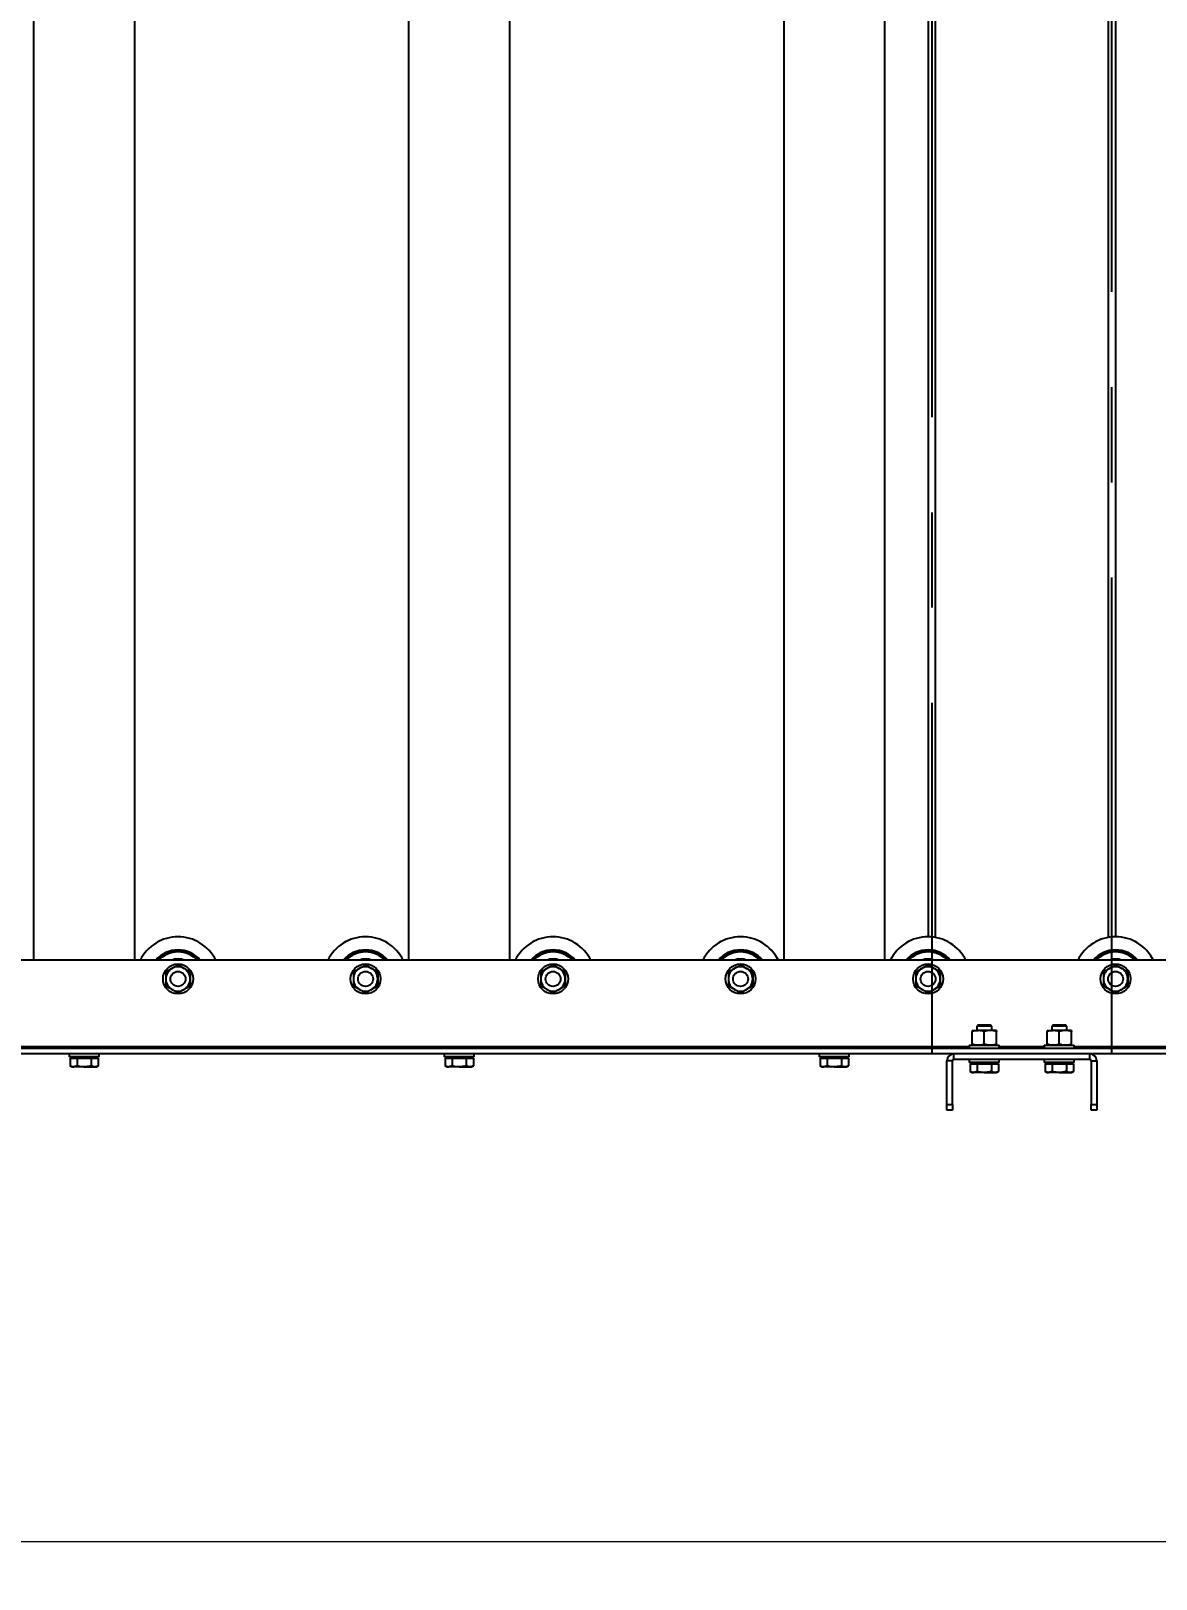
# Model space of a CAD drawing. Header units: millimetres. Extents: x 15 to 415, y 5 to 292.
# Drawn here: x 90.49 to 120.49, y 154.95 to 196.22 of the extents above; entities that cross this region are included whole.
import ezdxf

# ---------------------------------------------------------------- set-up
doc = ezdxf.new("R2010")
doc.units = ezdxf.units.MM
doc.linetypes.add('CENTERX2', pattern=[20.32, 12.7, -2.54, 2.54, -2.54])
doc.styles.add('SLDTEXTSTYLE0', font='TXT', dxfattribs={"width": 0.75})
doc.dimstyles.new('SLDDIMSTYLE0', dxfattribs={"dimtxt": 3.5, "dimasz": 3.302, "dimexe": 0, "dimexo": 0.0625, "dimgap": 0.875, "dimtad": 1, "dimlfac": 20, "dimrnd": 1e-09, "dimzin": 4, "dimdsep": 46, "dimtxsty": 'SLDTEXTSTYLE0', "dimsah": 1, "dimcen": 0.09, "dimadec": 0, "dimazin": 1, "dimtfac": 1, "dimtofl": 0, "dimtmove": 0, "dimatfit": 3, "dimfxl": 0, "dimfrac": 2, "dimtolj": 1, "dimtzin": 12, "dimarcsym": 0})

# ---------------------------------------------------------------- blocks, each defined once
blk = doc.blocks.new('_D_2')
at = {"color": 7, "linetype": 'Continuous', "lineweight": 0}
for p, q in [((66.907, 167.949), (66.907, 154.949)), ((366.907, 167.949), (366.907, 154.949)), ((66.907, 155.949), (366.907, 155.949))]:
    blk.add_line(p, q, dxfattribs=at)
at = {"color": 7, "linetype": 'Continuous', "lineweight": 18}
for points in [[(66.907, 155.949), (70.209, 155.441), (70.209, 156.457)], [(366.907, 155.949), (363.605, 156.457), (363.605, 155.441)]]:
    blk.add_solid(points, dxfattribs=at)
at = {"color": 7, "linetype": 'Continuous', "lineweight": 18, "insert": (208.503, 160.461), "char_height": 3.5, "attachment_point": 1, "style": 'SLDTEXTSTYLE0'}
blk.add_mtext('6000.00', dxfattribs=at)

msp = doc.modelspace()

# ---------------------------------------------------------------- linework, layer by layer
at = {"color": 7, "linetype": 'CENTERX2'}
for p, q in [((114.50637, 218.9489), (114.50637, 168.9489)), ((119.30837, 168.9489), (119.30837, 218.9489))]:
    msp.add_line(p, q, dxfattribs=at)
at = {"color": 7, "linetype": 'Continuous', "lineweight": 25}
for p, q in [((90.55737, 216.4489), (90.55737, 171.4489)), ((93.25737, 171.4489), (93.25737, 216.4489)), ((100.55737, 216.4489), (100.55737, 171.4489)), ((103.25737, 171.4489), (103.25737, 216.4489)), ((110.55737, 216.4489), (110.55737, 171.4489)), ((113.25737, 171.4489), (113.25737, 216.4489)), ((114.40737, 215.8239), (114.40737, 172.0739)), ((119.40737, 215.8239), (119.40737, 172.0739)), ((216.75737, 171.4489), (67.05737, 171.4489)), ((94.40737, 171.32417), (94.56987, 171.23035)), ((99.40737, 171.32417), (99.56987, 171.23035)), ((104.40737, 171.32417), (104.56987, 171.23035)), ((109.40737, 171.32417), (109.56987, 171.23035)), ((114.40737, 171.32417), (114.56987, 171.23035)), ((119.40737, 171.32417), (119.56987, 171.23035)), ((115.73509, 169.7189), (115.70737, 169.69117)), ((115.70737, 169.69117), (115.70737, 169.5739)), ((115.90737, 169.69117), (115.70737, 169.69117)), ((115.90737, 169.7189), (115.73509, 169.7189)), ((116.07964, 169.7189), (115.90737, 169.7189)), ((116.10737, 169.69117), (115.90737, 169.69117)), ((116.10737, 169.69117), (116.07964, 169.7189)), ((116.10737, 169.5739), (116.10737, 169.69117)), ((117.73509, 169.7189), (117.70737, 169.69117)), ((117.70737, 169.69117), (117.70737, 169.5739)), ((117.90737, 169.69117), (117.70737, 169.69117)), ((117.90737, 169.7189), (117.73509, 169.7189)), ((118.07964, 169.7189), (117.90737, 169.7189)), ((118.10737, 169.69117), (117.90737, 169.69117)), ((118.10737, 169.69117), (118.07964, 169.7189)), ((118.10737, 169.5739), (118.10737, 169.69117)), ((115.58237, 169.5739), (115.74487, 169.5739)), ((115.58237, 169.20792), (115.58237, 169.54487)), ((116.06987, 169.5739), (115.74487, 169.5739)), ((115.90737, 169.20792), (115.90737, 169.54487)), ((116.23237, 169.5739), (116.06987, 169.5739)), ((116.23237, 169.20792), (116.23237, 169.54487)), ((117.58237, 169.5739), (117.74487, 169.5739)), ((117.58237, 169.20792), (117.58237, 169.54487)), ((118.06987, 169.5739), (117.74487, 169.5739)), ((117.90737, 169.20792), (117.90737, 169.54487)), ((118.23237, 169.5739), (118.06987, 169.5739)), ((118.23237, 169.20792), (118.23237, 169.54487)), ((216.75737, 169.0989), (67.05737, 169.0989)), ((216.75737, 168.9489), (67.05737, 168.9489)), ((91.50737, 168.9489), (91.50737, 168.8689)), ((91.90737, 168.8689), (91.50737, 168.8689)), ((91.53209, 168.8389), (91.53209, 168.63292)), ((91.53209, 168.8389), (91.62591, 168.8389)), ((91.58237, 168.8689), (91.58237, 168.8389)), ((91.62591, 168.8389), (91.71973, 168.8389)), ((91.71973, 168.8389), (91.71973, 168.63292)), ((91.71973, 168.8389), (91.90737, 168.8389)), ((92.30737, 168.8689), (91.90737, 168.8689)), ((91.90737, 168.8389), (92.095, 168.8389)), ((92.095, 168.8389), (92.095, 168.63292)), ((92.095, 168.8389), (92.18882, 168.8389)), ((92.18882, 168.8389), (92.28264, 168.8389)), ((92.23237, 168.8389), (92.23237, 168.8689)), ((92.28264, 168.8389), (92.28264, 168.63292)), ((92.30737, 168.8689), (92.30737, 168.9489)), ((101.50737, 168.9489), (101.50737, 168.8689)), ((101.90737, 168.8689), (101.50737, 168.8689)), ((101.53209, 168.8389), (101.53209, 168.63292)), ((101.53209, 168.8389), (101.62591, 168.8389)), ((101.58237, 168.8689), (101.58237, 168.8389)), ((101.62591, 168.8389), (101.71973, 168.8389)), ((101.71973, 168.8389), (101.71973, 168.63292)), ((101.71973, 168.8389), (101.90737, 168.8389)), ((102.30737, 168.8689), (101.90737, 168.8689)), ((101.90737, 168.8389), (102.095, 168.8389)), ((102.095, 168.8389), (102.095, 168.63292)), ((102.095, 168.8389), (102.18882, 168.8389)), ((102.18882, 168.8389), (102.28264, 168.8389)), ((102.23237, 168.8389), (102.23237, 168.8689)), ((102.28264, 168.8389), (102.28264, 168.63292)), ((102.30737, 168.8689), (102.30737, 168.9489)), ((111.50737, 168.9489), (111.50737, 168.8689)), ((111.90737, 168.8689), (111.50737, 168.8689)), ((111.53209, 168.8389), (111.53209, 168.63292)), ((111.53209, 168.8389), (111.62591, 168.8389)), ((111.58237, 168.8689), (111.58237, 168.8389)), ((111.62591, 168.8389), (111.71973, 168.8389)), ((111.71973, 168.8389), (111.71973, 168.63292)), ((111.71973, 168.8389), (111.90737, 168.8389)), ((112.30737, 168.8689), (111.90737, 168.8689)), ((111.90737, 168.8389), (112.095, 168.8389)), ((112.095, 168.8389), (112.095, 168.63292)), ((112.095, 168.8389), (112.18882, 168.8389)), ((112.18882, 168.8389), (112.28264, 168.8389)), ((112.23237, 168.8389), (112.23237, 168.8689)), ((112.28264, 168.8389), (112.28264, 168.63292)), ((112.30737, 168.8689), (112.30737, 168.9489)), ((118.72054, 168.9489), (115.0942, 168.9489)), ((115.0942, 168.7989), (115.0942, 168.9489)), ((115.50737, 169.1789), (115.50737, 169.0989)), ((115.50737, 169.1789), (115.90737, 169.1789)), ((115.90737, 169.1789), (116.30737, 169.1789)), ((116.30737, 169.0989), (116.30737, 169.1789)), ((117.50737, 169.1789), (117.50737, 169.0989)), ((117.50737, 169.1789), (117.90737, 169.1789)), ((117.90737, 169.1789), (118.30737, 169.1789)), ((118.30737, 169.0989), (118.30737, 169.1789)), ((118.72054, 168.7989), (118.72054, 168.9489)), ((91.53209, 168.63292), (91.58237, 168.6039)), ((91.58237, 168.6039), (91.62591, 168.6039)), ((91.71973, 168.63292), (91.62591, 168.6039)), ((91.90737, 168.6039), (91.62591, 168.6039)), ((91.90737, 168.6039), (92.18882, 168.6039)), ((92.18882, 168.6039), (92.23237, 168.6039)), ((92.23237, 168.6039), (92.28264, 168.63292)), ((101.53209, 168.63292), (101.58237, 168.6039)), ((101.58237, 168.6039), (101.62591, 168.6039)), ((101.71973, 168.63292), (101.62591, 168.6039)), ((101.90737, 168.6039), (101.62591, 168.6039)), ((101.90737, 168.6039), (102.18882, 168.6039)), ((102.18882, 168.6039), (102.23237, 168.6039)), ((102.23237, 168.6039), (102.28264, 168.63292)), ((111.53209, 168.63292), (111.58237, 168.6039)), ((111.58237, 168.6039), (111.62591, 168.6039)), ((111.71973, 168.63292), (111.62591, 168.6039)), ((111.90737, 168.6039), (111.62591, 168.6039)), ((111.90737, 168.6039), (112.18882, 168.6039)), ((112.18882, 168.6039), (112.23237, 168.6039)), ((112.23237, 168.6039), (112.28264, 168.63292)), ((115.05737, 168.76207), (114.90737, 168.76207)), ((114.90737, 167.5989), (114.90737, 168.76207)), ((115.05737, 167.5989), (115.05737, 168.76207)), ((118.72054, 168.7989), (115.0942, 168.7989)), ((115.50737, 168.7989), (115.50737, 168.7189)), ((115.90737, 168.7189), (115.50737, 168.7189)), ((115.53209, 168.6889), (115.53209, 168.48292)), ((115.53209, 168.6889), (115.62591, 168.6889)), ((115.53209, 168.48292), (115.58237, 168.4539)), ((115.58237, 168.7189), (115.58237, 168.6889)), ((115.58237, 168.4539), (115.62591, 168.4539)), ((115.62591, 168.6889), (115.71973, 168.6889)), ((115.71973, 168.48292), (115.62591, 168.4539)), ((115.90737, 168.4539), (115.62591, 168.4539)), ((115.71973, 168.6889), (115.71973, 168.48292)), ((115.71973, 168.6889), (115.90737, 168.6889)), ((116.30737, 168.7189), (115.90737, 168.7189)), ((115.90737, 168.6889), (116.095, 168.6889)), ((115.90737, 168.4539), (116.18882, 168.4539)), ((116.095, 168.6889), (116.095, 168.48292)), ((116.095, 168.6889), (116.18882, 168.6889)), ((116.18882, 168.6889), (116.28264, 168.6889)), ((116.18882, 168.4539), (116.23237, 168.4539)), ((116.23237, 168.6889), (116.23237, 168.7189)), ((116.23237, 168.4539), (116.28264, 168.48292)), ((116.28264, 168.6889), (116.28264, 168.48292)), ((116.30737, 168.7189), (116.30737, 168.7989)), ((117.50737, 168.7989), (117.50737, 168.7189)), ((117.90737, 168.7189), (117.50737, 168.7189)), ((117.53209, 168.6889), (117.53209, 168.48292)), ((117.53209, 168.6889), (117.62591, 168.6889)), ((117.53209, 168.48292), (117.58237, 168.4539)), ((117.58237, 168.7189), (117.58237, 168.6889)), ((117.58237, 168.4539), (117.62591, 168.4539)), ((117.62591, 168.6889), (117.71973, 168.6889)), ((117.71973, 168.48292), (117.62591, 168.4539)), ((117.90737, 168.4539), (117.62591, 168.4539)), ((117.71973, 168.6889), (117.71973, 168.48292)), ((117.71973, 168.6889), (117.90737, 168.6889)), ((118.30737, 168.7189), (117.90737, 168.7189)), ((117.90737, 168.6889), (118.095, 168.6889)), ((117.90737, 168.4539), (118.18882, 168.4539)), ((118.095, 168.6889), (118.095, 168.48292)), ((118.095, 168.6889), (118.18882, 168.6889)), ((118.18882, 168.6889), (118.28264, 168.6889)), ((118.18882, 168.4539), (118.23237, 168.4539)), ((118.23237, 168.6889), (118.23237, 168.7189)), ((118.23237, 168.4539), (118.28264, 168.48292)), ((118.28264, 168.6889), (118.28264, 168.48292)), ((118.30737, 168.7189), (118.30737, 168.7989)), ((118.75737, 168.76207), (118.90737, 168.76207)), ((118.75737, 168.76207), (118.75737, 167.5989)), ((118.90737, 168.76207), (118.90737, 167.5989)), ((114.90737, 167.5989), (115.05737, 167.5989)), ((114.90737, 167.4489), (114.90737, 167.5989)), ((115.05737, 167.5989), (115.05737, 167.4489)), ((118.75737, 167.5989), (118.90737, 167.5989)), ((118.75737, 167.4489), (118.75737, 167.5989)), ((118.90737, 167.5989), (118.90737, 167.4489)), ((115.05737, 167.4489), (114.90737, 167.4489)), ((118.90737, 167.4489), (118.75737, 167.4489))]:
    msp.add_line(p, q, dxfattribs=at)
at = {"color": 8, "linetype": 'Continuous', "lineweight": 25}
for p, q in [((114.5942, 215.83952), (114.5942, 172.05827)), ((119.22054, 172.05827), (119.22054, 215.83952)), ((115.50737, 169.13573), (78.30737, 169.13573)), ((117.50737, 169.13573), (116.30737, 169.13573)), ((165.50737, 169.13573), (118.30737, 169.13573))]:
    msp.add_line(p, q, dxfattribs=at)
at = {"color": 7, "linetype": 'Continuous', "lineweight": 25}
for centre, radius in [((94.40737, 170.9489), 0.4), ((99.40737, 170.9489), 0.4), ((104.40737, 170.9489), 0.4), ((109.40737, 170.9489), 0.4), ((114.40737, 170.9489), 0.4), ((119.40737, 170.9489), 0.4), ((94.40737, 170.9489), 0.2), ((99.40737, 170.9489), 0.2), ((104.40737, 170.9489), 0.2), ((109.40737, 170.9489), 0.2), ((114.40737, 170.9489), 0.2), ((119.40737, 170.9489), 0.2)]:
    msp.add_circle(centre, radius, dxfattribs=at)
for centre, radius, start, end in [((94.40737, 170.9489), 1.125, 26.3878, 153.6122), ((94.40737, 170.9489), 0.775, 40.17777, 139.82223), ((99.40737, 170.9489), 1.125, 26.3878, 153.6122), ((99.40737, 170.9489), 0.775, 40.17777, 139.82223), ((104.40737, 170.9489), 1.125, 26.3878, 153.6122), ((104.40737, 170.9489), 0.775, 40.17777, 139.82223), ((109.40737, 170.9489), 1.125, 26.3878, 153.6122), ((109.40737, 170.9489), 0.775, 40.17777, 139.82223), ((114.40737, 170.9489), 1.125, 26.3878, 153.6122), ((114.40737, 170.9489), 0.775, 40.17777, 139.82223), ((119.40737, 170.9489), 1.125, 26.3878, 153.6122), ((119.40737, 170.9489), 0.775, 40.17777, 139.82223), ((94.40737, 170.9489), 0.71929, 44.037901, 135.962099), ((94.40737, 170.9489), 0.53071, 70.411799, 109.588201), ((99.40737, 170.9489), 0.71929, 44.037901, 135.962099), ((99.40737, 170.9489), 0.53071, 70.411799, 109.588201), ((104.40737, 170.9489), 0.71929, 44.037901, 135.962099), ((104.40737, 170.9489), 0.53071, 70.411799, 109.588201), ((109.40737, 170.9489), 0.71929, 44.037901, 135.962099), ((109.40737, 170.9489), 0.53071, 70.411799, 109.588201), ((114.40737, 170.9489), 0.71929, 44.037901, 135.962099), ((114.40737, 170.9489), 0.53071, 70.411799, 109.588201), ((119.40737, 170.9489), 0.71929, 44.037901, 135.962099), ((119.40737, 170.9489), 0.53071, 70.411799, 109.588201), ((94.40737, 170.9489), 0.325, 120, 180), ((94.40737, 170.9489), 0.325, 180, 240), ((94.40737, 170.9489), 0.325, 60, 120), ((94.40737, 170.9489), 0.325, 0, 60), ((94.40737, 170.9489), 0.325, 300, 0), ((99.40737, 170.9489), 0.325, 120, 180), ((99.40737, 170.9489), 0.325, 180, 240), ((99.40737, 170.9489), 0.325, 60, 120), ((99.40737, 170.9489), 0.325, 0, 60), ((99.40737, 170.9489), 0.325, 300, 0), ((104.40737, 170.9489), 0.325, 120, 180), ((104.40737, 170.9489), 0.325, 180, 240), ((104.40737, 170.9489), 0.325, 60, 120), ((104.40737, 170.9489), 0.325, 0, 60), ((104.40737, 170.9489), 0.325, 300, 0), ((109.40737, 170.9489), 0.325, 120, 180), ((109.40737, 170.9489), 0.325, 180, 240), ((109.40737, 170.9489), 0.325, 60, 120), ((109.40737, 170.9489), 0.325, 0, 60), ((109.40737, 170.9489), 0.325, 300, 0), ((114.40737, 170.9489), 0.325, 120, 180), ((114.40737, 170.9489), 0.325, 180, 240), ((114.40737, 170.9489), 0.325, 60, 120), ((114.40737, 170.9489), 0.325, 0, 60), ((114.40737, 170.9489), 0.325, 300, 0), ((119.40737, 170.9489), 0.325, 120, 180), ((119.40737, 170.9489), 0.325, 180, 240), ((119.40737, 170.9489), 0.325, 60, 120), ((119.40737, 170.9489), 0.325, 0, 60), ((119.40737, 170.9489), 0.325, 300, 0), ((94.40737, 170.9489), 0.325, 240, 300), ((99.40737, 170.9489), 0.325, 240, 300), ((104.40737, 170.9489), 0.325, 240, 300), ((109.40737, 170.9489), 0.325, 240, 300), ((114.40737, 170.9489), 0.325, 240, 300), ((119.40737, 170.9489), 0.325, 240, 300), ((115.0942, 168.76207), 0.18683, 90, 180), ((118.72054, 168.76207), 0.18683, 0, 90), ((115.0942, 168.76207), 0.03683, 90, 180), ((118.72054, 168.76207), 0.03683, 0, 90)]:
    msp.add_arc(centre, radius, start, end, dxfattribs=at)
at = {"color": 8, "linetype": 'Continuous', "lineweight": 25}
for points, knots in [([(93.85449, 171.4489), (93.8679, 171.46515), (93.91345, 171.52036), (94.01285, 171.59003), (94.14224, 171.65597), (94.23426, 171.67692), (94.27893, 171.68709)], [0, 0, 0, 0, 0.127130234, 0.431699841, 0.724112691, 1, 1, 1, 1]), ([(94.27893, 171.68709), (94.32438, 171.69254), (94.418, 171.70375), (94.56259, 171.68652), (94.70726, 171.64185), (94.84002, 171.56475), (94.92707, 171.49779), (94.96078, 171.45274), (94.96366, 171.4489)], [0, 0, 0, 0, 0.18103791, 0.37291991, 0.57277921, 0.77687981, 0.98098041, 1, 1, 1, 1]), ([(98.85449, 171.4489), (98.8679, 171.46515), (98.91345, 171.52036), (99.01285, 171.59003), (99.14224, 171.65597), (99.23426, 171.67692), (99.27893, 171.68709)], [0, 0, 0, 0, 0.12713023, 0.43169984, 0.72411269, 1, 1, 1, 1]), ([(99.27893, 171.68709), (99.32438, 171.69254), (99.418, 171.70375), (99.56259, 171.68652), (99.70726, 171.64185), (99.84002, 171.56475), (99.92707, 171.49779), (99.96078, 171.45274), (99.96366, 171.4489)], [0, 0, 0, 0, 0.18103791, 0.37291991, 0.57277921, 0.77687981, 0.98098041, 1, 1, 1, 1]), ([(103.85449, 171.4489), (103.8679, 171.46515), (103.91345, 171.52036), (104.01285, 171.59003), (104.14224, 171.65597), (104.23426, 171.67692), (104.27893, 171.68709)], [0, 0, 0, 0, 0.127130234, 0.431699841, 0.724112691, 1, 1, 1, 1]), ([(104.27893, 171.68709), (104.32438, 171.69254), (104.418, 171.70375), (104.56259, 171.68652), (104.70726, 171.64185), (104.84002, 171.56475), (104.92707, 171.49779), (104.96078, 171.45274), (104.96366, 171.4489)], [0, 0, 0, 0, 0.18103791, 0.37291991, 0.57277921, 0.77687981, 0.98098041, 1, 1, 1, 1]), ([(108.85449, 171.4489), (108.8679, 171.46515), (108.91345, 171.52036), (109.01285, 171.59003), (109.14224, 171.65597), (109.23426, 171.67692), (109.27893, 171.68709)], [0, 0, 0, 0, 0.12713023, 0.43169984, 0.72411269, 1, 1, 1, 1]), ([(109.27893, 171.68709), (109.32438, 171.69254), (109.418, 171.70375), (109.56259, 171.68652), (109.70726, 171.64185), (109.84002, 171.56475), (109.92707, 171.49779), (109.96078, 171.45274), (109.96366, 171.4489)], [0, 0, 0, 0, 0.18103791, 0.37291991, 0.57277921, 0.77687981, 0.98098041, 1, 1, 1, 1]), ([(113.85449, 171.4489), (113.8679, 171.46515), (113.91345, 171.52036), (114.01285, 171.59003), (114.14224, 171.65597), (114.23426, 171.67692), (114.27893, 171.68709)], [0, 0, 0, 0, 0.12713023, 0.43169984, 0.72411269, 1, 1, 1, 1]), ([(114.27893, 171.68709), (114.32438, 171.69254), (114.418, 171.70375), (114.56259, 171.68652), (114.70726, 171.64185), (114.84002, 171.56475), (114.92707, 171.49779), (114.96078, 171.45274), (114.96366, 171.4489)], [0, 0, 0, 0, 0.18103791, 0.37291991, 0.57277921, 0.77687981, 0.98098041, 1, 1, 1, 1]), ([(118.85449, 171.4489), (118.8679, 171.46515), (118.91345, 171.52036), (119.01285, 171.59003), (119.14224, 171.65597), (119.23426, 171.67692), (119.27893, 171.68709)], [0, 0, 0, 0, 0.12713023, 0.43169984, 0.72411269, 1, 1, 1, 1]), ([(119.27893, 171.68709), (119.32438, 171.69254), (119.418, 171.70375), (119.56259, 171.68652), (119.70726, 171.64185), (119.84002, 171.56475), (119.92707, 171.49779), (119.96078, 171.45274), (119.96366, 171.4489)], [0, 0, 0, 0, 0.18103791, 0.37291991, 0.57277921, 0.77687981, 0.98098041, 1, 1, 1, 1])]:
    msp.add_open_spline(points, degree=3, knots=knots, dxfattribs=at)
at = {"color": 7, "linetype": 'Continuous', "lineweight": 25}
for points, knots in [([(94.24487, 171.23035), (94.24872, 171.23258), (94.30359, 171.26426), (94.35737, 171.29531), (94.40737, 171.32417)], [0, 0, 0, 0, 0.07021477, 1, 1, 1, 1]), ([(99.24487, 171.23035), (99.24872, 171.23258), (99.30359, 171.26426), (99.35737, 171.29531), (99.40737, 171.32417)], [0, 0, 0, 0, 0.07021477, 1, 1, 1, 1]), ([(104.24487, 171.23035), (104.24872, 171.23258), (104.30359, 171.26426), (104.35737, 171.29531), (104.40737, 171.32417)], [0, 0, 0, 0, 0.07021477, 1, 1, 1, 1]), ([(109.24487, 171.23035), (109.24872, 171.23258), (109.30359, 171.26426), (109.35737, 171.29531), (109.40737, 171.32417)], [0, 0, 0, 0, 0.07021477, 1, 1, 1, 1]), ([(114.24487, 171.23035), (114.24872, 171.23258), (114.30359, 171.26426), (114.35737, 171.29531), (114.40737, 171.32417)], [0, 0, 0, 0, 0.07021477, 1, 1, 1, 1]), ([(119.24487, 171.23035), (119.24872, 171.23258), (119.30359, 171.26426), (119.35737, 171.29531), (119.40737, 171.32417)], [0, 0, 0, 0, 0.07021477, 1, 1, 1, 1]), ([(94.08237, 171.13654), (94.09548, 171.14411), (94.12176, 171.15928), (94.16209, 171.18256), (94.20319, 171.20629), (94.23094, 171.22232), (94.24487, 171.23035)], [0, 0, 0, 0, 0.24726861, 0.49536257, 0.74687401, 1, 1, 1, 1]), ([(94.08237, 171.13654), (94.08237, 171.12078), (94.08237, 171.05962), (94.08237, 170.99608), (94.08237, 170.9489)], [0, 0, 0, 0, 0.25755135, 1, 1, 1, 1]), ([(94.08237, 170.9489), (94.08237, 170.93183), (94.08237, 170.86832), (94.08237, 170.80648), (94.08237, 170.76126)], [0, 0, 0, 0, 0.26863361, 1, 1, 1, 1]), ([(94.56987, 171.23035), (94.57372, 171.22813), (94.62859, 171.19645), (94.68237, 171.1654), (94.73237, 171.13654)], [0, 0, 0, 0, 0.070214766, 1, 1, 1, 1]), ([(94.73237, 171.13654), (94.73237, 171.12078), (94.73237, 171.05962), (94.73237, 170.99608), (94.73237, 170.9489)], [0, 0, 0, 0, 0.257551345, 1, 1, 1, 1]), ([(94.73237, 170.9489), (94.73237, 170.93183), (94.73237, 170.86832), (94.73237, 170.80648), (94.73237, 170.76126)], [0, 0, 0, 0, 0.26863361, 1, 1, 1, 1]), ([(99.08237, 171.13654), (99.09548, 171.14411), (99.12176, 171.15928), (99.16209, 171.18256), (99.20319, 171.20629), (99.23094, 171.22232), (99.24487, 171.23035)], [0, 0, 0, 0, 0.24726861, 0.49536257, 0.74687401, 1, 1, 1, 1]), ([(99.08237, 171.13654), (99.08237, 171.12078), (99.08237, 171.05962), (99.08237, 170.99608), (99.08237, 170.9489)], [0, 0, 0, 0, 0.25755135, 1, 1, 1, 1]), ([(99.08237, 170.9489), (99.08237, 170.93183), (99.08237, 170.86832), (99.08237, 170.80648), (99.08237, 170.76126)], [0, 0, 0, 0, 0.26863361, 1, 1, 1, 1]), ([(99.56987, 171.23035), (99.57372, 171.22813), (99.62859, 171.19645), (99.68237, 171.1654), (99.73237, 171.13654)], [0, 0, 0, 0, 0.070214766, 1, 1, 1, 1]), ([(99.73237, 171.13654), (99.73237, 171.12078), (99.73237, 171.05962), (99.73237, 170.99608), (99.73237, 170.9489)], [0, 0, 0, 0, 0.257551345, 1, 1, 1, 1]), ([(99.73237, 170.9489), (99.73237, 170.93183), (99.73237, 170.86832), (99.73237, 170.80648), (99.73237, 170.76126)], [0, 0, 0, 0, 0.26863361, 1, 1, 1, 1]), ([(104.08237, 171.13654), (104.09548, 171.14411), (104.12176, 171.15928), (104.16209, 171.18256), (104.20319, 171.20629), (104.23094, 171.22232), (104.24487, 171.23035)], [0, 0, 0, 0, 0.24726861, 0.49536257, 0.74687401, 1, 1, 1, 1]), ([(104.08237, 171.13654), (104.08237, 171.12078), (104.08237, 171.05962), (104.08237, 170.99608), (104.08237, 170.9489)], [0, 0, 0, 0, 0.25755135, 1, 1, 1, 1]), ([(104.08237, 170.9489), (104.08237, 170.93183), (104.08237, 170.86832), (104.08237, 170.80648), (104.08237, 170.76126)], [0, 0, 0, 0, 0.26863361, 1, 1, 1, 1]), ([(104.56987, 171.23035), (104.57372, 171.22813), (104.62859, 171.19645), (104.68237, 171.1654), (104.73237, 171.13654)], [0, 0, 0, 0, 0.070214766, 1, 1, 1, 1]), ([(104.73237, 171.13654), (104.73237, 171.12078), (104.73237, 171.05962), (104.73237, 170.99608), (104.73237, 170.9489)], [0, 0, 0, 0, 0.257551345, 1, 1, 1, 1]), ([(104.73237, 170.9489), (104.73237, 170.93183), (104.73237, 170.86832), (104.73237, 170.80648), (104.73237, 170.76126)], [0, 0, 0, 0, 0.26863361, 1, 1, 1, 1]), ([(109.08237, 171.13654), (109.09548, 171.14411), (109.12176, 171.15928), (109.16209, 171.18256), (109.20319, 171.20629), (109.23094, 171.22232), (109.24487, 171.23035)], [0, 0, 0, 0, 0.24726861, 0.49536257, 0.74687401, 1, 1, 1, 1]), ([(109.08237, 171.13654), (109.08237, 171.12078), (109.08237, 171.05962), (109.08237, 170.99608), (109.08237, 170.9489)], [0, 0, 0, 0, 0.25755135, 1, 1, 1, 1]), ([(109.08237, 170.9489), (109.08237, 170.93183), (109.08237, 170.86832), (109.08237, 170.80648), (109.08237, 170.76126)], [0, 0, 0, 0, 0.26863361, 1, 1, 1, 1]), ([(109.56987, 171.23035), (109.57372, 171.22813), (109.62859, 171.19645), (109.68237, 171.1654), (109.73237, 171.13654)], [0, 0, 0, 0, 0.070214766, 1, 1, 1, 1]), ([(109.73237, 171.13654), (109.73237, 171.12078), (109.73237, 171.05962), (109.73237, 170.99608), (109.73237, 170.9489)], [0, 0, 0, 0, 0.257551345, 1, 1, 1, 1]), ([(109.73237, 170.9489), (109.73237, 170.93183), (109.73237, 170.86832), (109.73237, 170.80648), (109.73237, 170.76126)], [0, 0, 0, 0, 0.26863361, 1, 1, 1, 1]), ([(114.08237, 171.13654), (114.09548, 171.14411), (114.12176, 171.15928), (114.16209, 171.18256), (114.20319, 171.20629), (114.23094, 171.22232), (114.24487, 171.23035)], [0, 0, 0, 0, 0.24726861, 0.49536257, 0.74687401, 1, 1, 1, 1]), ([(114.08237, 171.13654), (114.08237, 171.12078), (114.08237, 171.05962), (114.08237, 170.99608), (114.08237, 170.9489)], [0, 0, 0, 0, 0.25755135, 1, 1, 1, 1]), ([(114.08237, 170.9489), (114.08237, 170.93183), (114.08237, 170.86832), (114.08237, 170.80648), (114.08237, 170.76126)], [0, 0, 0, 0, 0.26863361, 1, 1, 1, 1]), ([(114.56987, 171.23035), (114.57372, 171.22813), (114.62859, 171.19645), (114.68237, 171.1654), (114.73237, 171.13654)], [0, 0, 0, 0, 0.070214766, 1, 1, 1, 1]), ([(114.73237, 171.13654), (114.73237, 171.12078), (114.73237, 171.05962), (114.73237, 170.99608), (114.73237, 170.9489)], [0, 0, 0, 0, 0.257551345, 1, 1, 1, 1]), ([(114.73237, 170.9489), (114.73237, 170.93183), (114.73237, 170.86832), (114.73237, 170.80648), (114.73237, 170.76126)], [0, 0, 0, 0, 0.26863361, 1, 1, 1, 1]), ([(119.08237, 171.13654), (119.09548, 171.14411), (119.12176, 171.15928), (119.16209, 171.18256), (119.20319, 171.20629), (119.23094, 171.22232), (119.24487, 171.23035)], [0, 0, 0, 0, 0.24726861, 0.49536257, 0.74687401, 1, 1, 1, 1]), ([(119.08237, 171.13654), (119.08237, 171.12078), (119.08237, 171.05962), (119.08237, 170.99608), (119.08237, 170.9489)], [0, 0, 0, 0, 0.25755135, 1, 1, 1, 1]), ([(119.08237, 170.9489), (119.08237, 170.93183), (119.08237, 170.86832), (119.08237, 170.80648), (119.08237, 170.76126)], [0, 0, 0, 0, 0.26863361, 1, 1, 1, 1]), ([(119.56987, 171.23035), (119.57372, 171.22813), (119.62859, 171.19645), (119.68237, 171.1654), (119.73237, 171.13654)], [0, 0, 0, 0, 0.070214766, 1, 1, 1, 1]), ([(119.73237, 171.13654), (119.73237, 171.12078), (119.73237, 171.05962), (119.73237, 170.99608), (119.73237, 170.9489)], [0, 0, 0, 0, 0.257551345, 1, 1, 1, 1]), ([(119.73237, 170.9489), (119.73237, 170.93183), (119.73237, 170.86832), (119.73237, 170.80648), (119.73237, 170.76126)], [0, 0, 0, 0, 0.26863361, 1, 1, 1, 1]), ([(94.24487, 170.66744), (94.24102, 170.66966), (94.21185, 170.6865), (94.15685, 170.71825), (94.10735, 170.74684), (94.08237, 170.76126)], [0, 0, 0, 0, 0.07007691, 0.53077766, 1, 1, 1, 1]), ([(94.40737, 170.57362), (94.39425, 170.58119), (94.36797, 170.59636), (94.32764, 170.61965), (94.28655, 170.64337), (94.25879, 170.6594), (94.24487, 170.66744)], [0, 0, 0, 0, 0.24726861, 0.49536257, 0.74687401, 1, 1, 1, 1]), ([(94.56987, 170.66744), (94.56602, 170.66521), (94.53685, 170.64837), (94.48185, 170.61662), (94.43235, 170.58804), (94.40737, 170.57362)], [0, 0, 0, 0, 0.07007691, 0.53077766, 1, 1, 1, 1]), ([(94.73237, 170.76126), (94.70598, 170.74602), (94.65271, 170.71527), (94.59765, 170.68348), (94.56987, 170.66744)], [0, 0, 0, 0, 0.49545796, 1, 1, 1, 1]), ([(99.24487, 170.66744), (99.24102, 170.66966), (99.21185, 170.6865), (99.15685, 170.71825), (99.10735, 170.74684), (99.08237, 170.76126)], [0, 0, 0, 0, 0.07007691, 0.53077766, 1, 1, 1, 1]), ([(99.40737, 170.57362), (99.39425, 170.58119), (99.36797, 170.59636), (99.32764, 170.61965), (99.28655, 170.64337), (99.25879, 170.6594), (99.24487, 170.66744)], [0, 0, 0, 0, 0.24726861, 0.49536257, 0.74687401, 1, 1, 1, 1]), ([(99.56987, 170.66744), (99.56602, 170.66521), (99.53685, 170.64837), (99.48185, 170.61662), (99.43235, 170.58804), (99.40737, 170.57362)], [0, 0, 0, 0, 0.07007691, 0.53077766, 1, 1, 1, 1]), ([(99.73237, 170.76126), (99.70598, 170.74602), (99.65271, 170.71527), (99.59765, 170.68348), (99.56987, 170.66744)], [0, 0, 0, 0, 0.49545796, 1, 1, 1, 1]), ([(104.24487, 170.66744), (104.24102, 170.66966), (104.21185, 170.6865), (104.15685, 170.71825), (104.10735, 170.74684), (104.08237, 170.76126)], [0, 0, 0, 0, 0.07007691, 0.53077766, 1, 1, 1, 1]), ([(104.40737, 170.57362), (104.39425, 170.58119), (104.36797, 170.59636), (104.32764, 170.61965), (104.28655, 170.64337), (104.25879, 170.6594), (104.24487, 170.66744)], [0, 0, 0, 0, 0.24726861, 0.49536257, 0.74687401, 1, 1, 1, 1]), ([(104.56987, 170.66744), (104.56602, 170.66521), (104.53685, 170.64837), (104.48185, 170.61662), (104.43235, 170.58804), (104.40737, 170.57362)], [0, 0, 0, 0, 0.07007691, 0.53077766, 1, 1, 1, 1]), ([(104.73237, 170.76126), (104.70598, 170.74602), (104.65271, 170.71527), (104.59765, 170.68348), (104.56987, 170.66744)], [0, 0, 0, 0, 0.49545796, 1, 1, 1, 1]), ([(109.24487, 170.66744), (109.24102, 170.66966), (109.21185, 170.6865), (109.15685, 170.71825), (109.10735, 170.74684), (109.08237, 170.76126)], [0, 0, 0, 0, 0.07007691, 0.53077766, 1, 1, 1, 1]), ([(109.40737, 170.57362), (109.39425, 170.58119), (109.36797, 170.59636), (109.32764, 170.61965), (109.28655, 170.64337), (109.25879, 170.6594), (109.24487, 170.66744)], [0, 0, 0, 0, 0.24726861, 0.49536257, 0.74687401, 1, 1, 1, 1]), ([(109.56987, 170.66744), (109.56602, 170.66521), (109.53685, 170.64837), (109.48185, 170.61662), (109.43235, 170.58804), (109.40737, 170.57362)], [0, 0, 0, 0, 0.07007691, 0.53077766, 1, 1, 1, 1]), ([(109.73237, 170.76126), (109.70598, 170.74602), (109.65271, 170.71527), (109.59765, 170.68348), (109.56987, 170.66744)], [0, 0, 0, 0, 0.49545796, 1, 1, 1, 1]), ([(114.24487, 170.66744), (114.24102, 170.66966), (114.21185, 170.6865), (114.15685, 170.71825), (114.10735, 170.74684), (114.08237, 170.76126)], [0, 0, 0, 0, 0.07007691, 0.53077766, 1, 1, 1, 1]), ([(114.40737, 170.57362), (114.39425, 170.58119), (114.36797, 170.59636), (114.32764, 170.61965), (114.28655, 170.64337), (114.25879, 170.6594), (114.24487, 170.66744)], [0, 0, 0, 0, 0.24726861, 0.49536257, 0.74687401, 1, 1, 1, 1]), ([(114.56987, 170.66744), (114.56602, 170.66521), (114.53685, 170.64837), (114.48185, 170.61662), (114.43235, 170.58804), (114.40737, 170.57362)], [0, 0, 0, 0, 0.07007691, 0.53077766, 1, 1, 1, 1]), ([(114.73237, 170.76126), (114.70598, 170.74602), (114.65271, 170.71527), (114.59765, 170.68348), (114.56987, 170.66744)], [0, 0, 0, 0, 0.49545796, 1, 1, 1, 1]), ([(119.24487, 170.66744), (119.24102, 170.66966), (119.21185, 170.6865), (119.15685, 170.71825), (119.10735, 170.74684), (119.08237, 170.76126)], [0, 0, 0, 0, 0.07007691, 0.53077766, 1, 1, 1, 1]), ([(119.40737, 170.57362), (119.39425, 170.58119), (119.36797, 170.59636), (119.32764, 170.61965), (119.28655, 170.64337), (119.25879, 170.6594), (119.24487, 170.66744)], [0, 0, 0, 0, 0.24726861, 0.49536257, 0.74687401, 1, 1, 1, 1]), ([(119.56987, 170.66744), (119.56602, 170.66521), (119.53685, 170.64837), (119.48185, 170.61662), (119.43235, 170.58804), (119.40737, 170.57362)], [0, 0, 0, 0, 0.07007691, 0.53077766, 1, 1, 1, 1]), ([(119.73237, 170.76126), (119.70598, 170.74602), (119.65271, 170.71527), (119.59765, 170.68348), (119.56987, 170.66744)], [0, 0, 0, 0, 0.49545796, 1, 1, 1, 1]), ([(115.74487, 169.5739), (115.74102, 169.57386), (115.71185, 169.5736), (115.65685, 169.56726), (115.60735, 169.55238), (115.58237, 169.54487)], [0, 0, 0, 0, 0.070076912, 0.530777664, 1, 1, 1, 1]), ([(115.58237, 169.5739), (115.58237, 169.57347), (115.58237, 169.57186), (115.58237, 169.55627), (115.58237, 169.54487)], [0, 0, 0, 0, 0.26863361, 1, 1, 1, 1]), ([(115.90737, 169.54487), (115.89425, 169.54902), (115.86797, 169.55733), (115.82764, 169.56645), (115.78655, 169.5727), (115.75879, 169.5735), (115.74487, 169.5739)], [0, 0, 0, 0, 0.24726861, 0.49536257, 0.74687401, 1, 1, 1, 1]), ([(116.06987, 169.5739), (116.06602, 169.57386), (116.03685, 169.5736), (115.98185, 169.56726), (115.93235, 169.55238), (115.90737, 169.54487)], [0, 0, 0, 0, 0.07007691, 0.53077766, 1, 1, 1, 1]), ([(116.23237, 169.54487), (116.20598, 169.55298), (116.15271, 169.56936), (116.09765, 169.57237), (116.06987, 169.5739)], [0, 0, 0, 0, 0.49545796, 1, 1, 1, 1]), ([(116.23237, 169.5739), (116.23237, 169.57347), (116.23237, 169.57186), (116.23237, 169.55627), (116.23237, 169.54487)], [0, 0, 0, 0, 0.268633605, 1, 1, 1, 1]), ([(117.74487, 169.5739), (117.74102, 169.57386), (117.71185, 169.5736), (117.65685, 169.56726), (117.60735, 169.55238), (117.58237, 169.54487)], [0, 0, 0, 0, 0.070076912, 0.530777664, 1, 1, 1, 1]), ([(117.58237, 169.5739), (117.58237, 169.57347), (117.58237, 169.57186), (117.58237, 169.55627), (117.58237, 169.54487)], [0, 0, 0, 0, 0.26863361, 1, 1, 1, 1]), ([(117.90737, 169.54487), (117.89425, 169.54902), (117.86797, 169.55733), (117.82764, 169.56645), (117.78655, 169.5727), (117.75879, 169.5735), (117.74487, 169.5739)], [0, 0, 0, 0, 0.247268614, 0.495362565, 0.746874005, 1, 1, 1, 1]), ([(118.06987, 169.5739), (118.06602, 169.57386), (118.03685, 169.5736), (117.98185, 169.56726), (117.93235, 169.55238), (117.90737, 169.54487)], [0, 0, 0, 0, 0.070076912, 0.530777664, 1, 1, 1, 1]), ([(118.23237, 169.54487), (118.20598, 169.55298), (118.15271, 169.56936), (118.09765, 169.57237), (118.06987, 169.5739)], [0, 0, 0, 0, 0.49545796, 1, 1, 1, 1]), ([(118.23237, 169.5739), (118.23237, 169.57347), (118.23237, 169.57186), (118.23237, 169.55627), (118.23237, 169.54487)], [0, 0, 0, 0, 0.268633605, 1, 1, 1, 1]), ([(115.74487, 169.1789), (115.74102, 169.17893), (115.71185, 169.17919), (115.65685, 169.18553), (115.60735, 169.20042), (115.58237, 169.20792)], [0, 0, 0, 0, 0.07007691, 0.53077766, 1, 1, 1, 1]), ([(115.58237, 169.1789), (115.58237, 169.17937), (115.58237, 169.18048), (115.58237, 169.19002), (115.58237, 169.20194), (115.58237, 169.20792)], [0, 0, 0, 0, 0.26840654, 0.6323729, 1, 1, 1, 1]), ([(115.90737, 169.20792), (115.88098, 169.19981), (115.82771, 169.18344), (115.77265, 169.18042), (115.74487, 169.1789)], [0, 0, 0, 0, 0.495457963, 1, 1, 1, 1]), ([(116.06987, 169.1789), (116.06602, 169.17893), (116.03685, 169.17919), (115.98185, 169.18553), (115.93235, 169.20042), (115.90737, 169.20792)], [0, 0, 0, 0, 0.07007691, 0.53077766, 1, 1, 1, 1]), ([(116.23237, 169.20792), (116.20598, 169.19981), (116.15271, 169.18344), (116.09765, 169.18042), (116.06987, 169.1789)], [0, 0, 0, 0, 0.49545796, 1, 1, 1, 1]), ([(116.23237, 169.1789), (116.23237, 169.17901), (116.23237, 169.17923), (116.23237, 169.18124), (116.23237, 169.18496), (116.23237, 169.19097), (116.23237, 169.19856), (116.23237, 169.2048), (116.23237, 169.20792)], [0, 0, 0, 0, 0.134063859, 0.268398504, 0.450124203, 0.63239475, 0.8160265, 1, 1, 1, 1]), ([(117.74487, 169.1789), (117.74102, 169.17893), (117.71185, 169.17919), (117.65685, 169.18553), (117.60735, 169.20042), (117.58237, 169.20792)], [0, 0, 0, 0, 0.07007691, 0.53077766, 1, 1, 1, 1]), ([(117.58237, 169.1789), (117.58237, 169.17937), (117.58237, 169.18048), (117.58237, 169.19002), (117.58237, 169.20194), (117.58237, 169.20792)], [0, 0, 0, 0, 0.26840654, 0.6323729, 1, 1, 1, 1]), ([(117.90737, 169.20792), (117.88098, 169.19981), (117.82771, 169.18344), (117.77265, 169.18042), (117.74487, 169.1789)], [0, 0, 0, 0, 0.49545796, 1, 1, 1, 1]), ([(118.06987, 169.1789), (118.06602, 169.17893), (118.03685, 169.17919), (117.98185, 169.18553), (117.93235, 169.20042), (117.90737, 169.20792)], [0, 0, 0, 0, 0.07007691, 0.53077766, 1, 1, 1, 1]), ([(118.23237, 169.20792), (118.20598, 169.19981), (118.15271, 169.18344), (118.09765, 169.18042), (118.06987, 169.1789)], [0, 0, 0, 0, 0.49545796, 1, 1, 1, 1]), ([(118.23237, 169.1789), (118.23237, 169.17901), (118.23237, 169.17923), (118.23237, 169.18124), (118.23237, 169.18496), (118.23237, 169.19097), (118.23237, 169.19856), (118.23237, 169.2048), (118.23237, 169.20792)], [0, 0, 0, 0, 0.13406386, 0.2683985, 0.4501242, 0.63239475, 0.8160265, 1, 1, 1, 1]), ([(91.62591, 168.6039), (91.62368, 168.60393), (91.61782, 168.60401), (91.6083, 168.60486), (91.59738, 168.60663), (91.58277, 168.61009), (91.5682, 168.6151), (91.55372, 168.62148), (91.54286, 168.62686), (91.53568, 168.6309), (91.53209, 168.63292)], [0, 0, 0, 0, 0.07003611, 0.18484299, 0.29981661, 0.41526294, 0.64786676, 0.76502468, 0.88247311, 1, 1, 1, 1]), ([(91.90737, 168.6039), (91.89201, 168.60425), (91.82851, 168.60569), (91.76664, 168.62118), (91.71973, 168.63292)], [0, 0, 0, 0, 0.24185142, 1, 1, 1, 1]), ([(92.095, 168.63292), (92.08133, 168.6291), (92.02022, 168.61201), (91.95669, 168.60744), (91.90737, 168.6039)], [0, 0, 0, 0, 0.22371328, 1, 1, 1, 1]), ([(92.18882, 168.6039), (92.1866, 168.60393), (92.16976, 168.60419), (92.13801, 168.61053), (92.10943, 168.62542), (92.095, 168.63292)], [0, 0, 0, 0, 0.070076912, 0.530777664, 1, 1, 1, 1]), ([(92.28264, 168.63292), (92.27507, 168.62878), (92.25988, 168.62046), (92.24051, 168.61284), (92.22481, 168.60828), (92.2129, 168.60579), (92.20088, 168.6042), (92.19285, 168.604), (92.18882, 168.6039)], [0, 0, 0, 0, 0.247344902, 0.496012187, 0.620985333, 0.74684355, 0.873309532, 1, 1, 1, 1]), ([(101.62591, 168.6039), (101.62368, 168.60393), (101.61782, 168.60401), (101.6083, 168.60486), (101.59738, 168.60663), (101.58277, 168.61009), (101.5682, 168.6151), (101.55372, 168.62148), (101.54286, 168.62686), (101.53568, 168.6309), (101.53209, 168.63292)], [0, 0, 0, 0, 0.070036107, 0.184842993, 0.299816611, 0.41526294, 0.647866756, 0.765024679, 0.882473115, 1, 1, 1, 1]), ([(101.90737, 168.6039), (101.89201, 168.60425), (101.82851, 168.60569), (101.76664, 168.62118), (101.71973, 168.63292)], [0, 0, 0, 0, 0.24185142, 1, 1, 1, 1]), ([(102.095, 168.63292), (102.08133, 168.6291), (102.02022, 168.61201), (101.95669, 168.60744), (101.90737, 168.6039)], [0, 0, 0, 0, 0.22371328, 1, 1, 1, 1]), ([(102.18882, 168.6039), (102.1866, 168.60393), (102.16976, 168.60419), (102.13801, 168.61053), (102.10943, 168.62542), (102.095, 168.63292)], [0, 0, 0, 0, 0.070076912, 0.530777664, 1, 1, 1, 1]), ([(102.28264, 168.63292), (102.27507, 168.62878), (102.25988, 168.62046), (102.24051, 168.61284), (102.22481, 168.60828), (102.2129, 168.60579), (102.20088, 168.6042), (102.19285, 168.604), (102.18882, 168.6039)], [0, 0, 0, 0, 0.247344902, 0.496012187, 0.620985333, 0.74684355, 0.873309532, 1, 1, 1, 1]), ([(111.62591, 168.6039), (111.62368, 168.60393), (111.61782, 168.60401), (111.6083, 168.60486), (111.59738, 168.60663), (111.58277, 168.61009), (111.5682, 168.6151), (111.55372, 168.62148), (111.54286, 168.62686), (111.53568, 168.6309), (111.53209, 168.63292)], [0, 0, 0, 0, 0.070036107, 0.184842993, 0.299816611, 0.41526294, 0.647866756, 0.765024679, 0.882473115, 1, 1, 1, 1]), ([(111.90737, 168.6039), (111.89201, 168.60425), (111.82851, 168.60569), (111.76664, 168.62118), (111.71973, 168.63292)], [0, 0, 0, 0, 0.24185142, 1, 1, 1, 1]), ([(112.095, 168.63292), (112.08133, 168.6291), (112.02022, 168.61201), (111.95669, 168.60744), (111.90737, 168.6039)], [0, 0, 0, 0, 0.22371328, 1, 1, 1, 1]), ([(112.18882, 168.6039), (112.1866, 168.60393), (112.16976, 168.60419), (112.13801, 168.61053), (112.10943, 168.62542), (112.095, 168.63292)], [0, 0, 0, 0, 0.070076912, 0.530777664, 1, 1, 1, 1]), ([(112.28264, 168.63292), (112.27507, 168.62878), (112.25988, 168.62046), (112.24051, 168.61284), (112.22481, 168.60828), (112.2129, 168.60579), (112.20088, 168.6042), (112.19285, 168.604), (112.18882, 168.6039)], [0, 0, 0, 0, 0.247344902, 0.496012187, 0.620985333, 0.74684355, 0.873309532, 1, 1, 1, 1]), ([(115.62591, 168.4539), (115.62368, 168.45393), (115.61782, 168.45401), (115.6083, 168.45486), (115.59738, 168.45663), (115.58277, 168.46009), (115.5682, 168.4651), (115.55372, 168.47148), (115.54286, 168.47686), (115.53568, 168.4809), (115.53209, 168.48292)], [0, 0, 0, 0, 0.07003611, 0.18484299, 0.29981661, 0.41526294, 0.64786676, 0.76502468, 0.88247311, 1, 1, 1, 1]), ([(115.90737, 168.4539), (115.89201, 168.45425), (115.82851, 168.45569), (115.76664, 168.47118), (115.71973, 168.48292)], [0, 0, 0, 0, 0.24185142, 1, 1, 1, 1]), ([(116.095, 168.48292), (116.08133, 168.4791), (116.02022, 168.46201), (115.95669, 168.45744), (115.90737, 168.4539)], [0, 0, 0, 0, 0.22371328, 1, 1, 1, 1]), ([(116.18882, 168.4539), (116.1866, 168.45393), (116.16976, 168.45419), (116.13801, 168.46053), (116.10943, 168.47542), (116.095, 168.48292)], [0, 0, 0, 0, 0.07007691, 0.53077766, 1, 1, 1, 1]), ([(116.28264, 168.48292), (116.27507, 168.47878), (116.25988, 168.47046), (116.24051, 168.46284), (116.22481, 168.45828), (116.2129, 168.45579), (116.20088, 168.4542), (116.19285, 168.454), (116.18882, 168.4539)], [0, 0, 0, 0, 0.2473449, 0.49601219, 0.62098533, 0.74684355, 0.87330953, 1, 1, 1, 1]), ([(117.62591, 168.4539), (117.62368, 168.45393), (117.61782, 168.45401), (117.6083, 168.45486), (117.59738, 168.45663), (117.58277, 168.46009), (117.5682, 168.4651), (117.55372, 168.47148), (117.54286, 168.47686), (117.53568, 168.4809), (117.53209, 168.48292)], [0, 0, 0, 0, 0.07003611, 0.18484299, 0.29981661, 0.41526294, 0.64786676, 0.76502468, 0.88247311, 1, 1, 1, 1]), ([(117.90737, 168.4539), (117.89201, 168.45425), (117.82851, 168.45569), (117.76664, 168.47118), (117.71973, 168.48292)], [0, 0, 0, 0, 0.24185142, 1, 1, 1, 1]), ([(118.095, 168.48292), (118.08133, 168.4791), (118.02022, 168.46201), (117.95669, 168.45744), (117.90737, 168.4539)], [0, 0, 0, 0, 0.22371328, 1, 1, 1, 1]), ([(118.18882, 168.4539), (118.1866, 168.45393), (118.16976, 168.45419), (118.13801, 168.46053), (118.10943, 168.47542), (118.095, 168.48292)], [0, 0, 0, 0, 0.07007691, 0.53077766, 1, 1, 1, 1]), ([(118.28264, 168.48292), (118.27507, 168.47878), (118.25988, 168.47046), (118.24051, 168.46284), (118.22481, 168.45828), (118.2129, 168.45579), (118.20088, 168.4542), (118.19285, 168.454), (118.18882, 168.4539)], [0, 0, 0, 0, 0.2473449, 0.49601219, 0.62098533, 0.74684355, 0.87330953, 1, 1, 1, 1])]:
    msp.add_open_spline(points, degree=3, knots=knots, dxfattribs=at)

# ---------------------------------------------------------------- dimensions: what is measured, and where the dimension line sits
at = {"color": 7, "linetype": 'Continuous', "lineweight": 18}
dim = msp.add_linear_dim(base=(366.90737, 155.9488), p1=(66.90737, 168.9489), p2=(366.90737, 168.9489), angle=0, dimstyle='SLDDIMSTYLE0', dxfattribs=at)
dim.commit()
dim.dimension.update_dxf_attribs({"geometry": '_D_2', "text_midpoint": (216.90737, 155.9488), "dimtype": 160})

doc.saveas('drawing.dxf')
